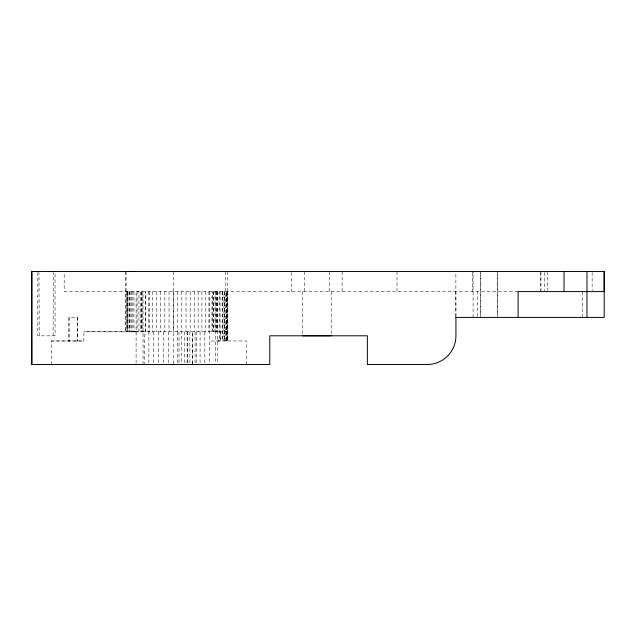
<?xml version="1.0" encoding="UTF-8"?>
<svg xmlns="http://www.w3.org/2000/svg" width="636" height="636" viewBox="0 0 636 636"><rect width="100%" height="100%" fill="white"/><g stroke="black" fill="none" stroke-linecap="round" stroke-linejoin="round"><path stroke-width="0.48" stroke-dasharray="3.18 2.39" d="M37.818 272.486L37.818 335.824L55.038 335.824L55.038 272.486M51.278 364.507L51.301 340.983L83.92 340.976L83.92 331.793L227.783 331.793M141.828 291.598L141.812 331.801L140.62 331.801L140.636 291.59L141.844 291.598L141.828 331.801L144.579 331.793L144.563 363.514M220.644 340.96L220.66 331.801M246.45 364.507L246.45 340.952L209.236 340.96M455.869 316.434L455.869 271.5M473.097 317.428L473.097 271.5M477.684 316.434L477.684 291.59M582.385 317.428L582.385 291.59M217.202 291.59L217.186 331.801L217.782 331.801M217.186 331.801L220.096 331.801M77.584 317.428L77.584 340.976L77.6 317.428L68.974 317.428L68.974 340.976L69.57 340.976M223.944 331.801L226.798 331.793M226.774 340.952L226.774 291.59L226.798 340.952L223.944 340.96L223.967 291.59M132.868 291.59L132.852 331.801L136.128 331.801L83.896 331.793M132.852 331.801L136.04 331.793M215.437 331.801L215.016 331.801L215.032 291.59M75.453 340.976L76.344 340.976M518.086 291.59L64.196 291.59L64.196 271.5M39.225 335.832L38.979 272.486M53.082 335.832L53.329 272.486M51.278 340.983L83.92 340.983M126 291.59L127.836 291.59L127.836 331.801L127.812 291.598M134.888 331.793L136.128 331.801M455.869 291.59L455.933 317.428M143.044 364.507L143.044 291.598M592.14 272.454L592.14 290.636M547.628 271.5L547.628 290.636M544.694 272.454L544.694 290.636M540.966 271.5L540.95 290.636M540.242 272.454L540.242 290.636M472.707 272.454L472.683 291.59M396.983 271.5L396.983 291.59M342.12 271.5L342.12 291.59M331.213 291.59L331.213 334.822M329.488 271.5L329.488 291.59M304.231 271.5L304.231 291.59M302.505 291.59L302.505 334.822M291.598 272.454L291.598 291.59M227.783 271.5L227.768 340.952M227.585 291.59L227.569 340.952M227.394 291.59L227.37 340.952M225.422 271.5L225.406 340.96M224.85 291.59L224.826 340.952M224.452 291.59L224.436 340.952M222.727 291.59L222.711 340.952M222.187 291.59L222.163 340.96M220.096 291.59L220.072 340.96L217.766 340.96L219.261 340.96L219.261 291.59M217.782 291.59L217.766 364.507M216.924 291.59L216.9 331.793M216.614 291.59L216.598 331.801M215.437 291.59L215.421 364.507M213.569 291.59L213.553 331.801M213.299 291.59L213.283 331.793M209.26 291.59L209.236 364.507M208.926 291.59L208.91 331.801M205.523 291.59L205.508 331.801M204.84 331.793L204.824 364.507M201.93 291.59L201.914 331.801M200.094 331.793L200.078 364.507M198.154 291.59L198.138 331.801M196.341 331.793L196.317 364.507M195.085 331.793L195.069 364.507M194.234 291.59L194.211 331.801M190.188 291.59L190.164 331.801M189.87 331.793L189.87 364.507M187.183 331.793L187.183 363.514M187.167 331.793L187.167 364.507M186.038 291.59L186.022 331.801M184.496 331.793L184.48 363.514M181.824 291.59L181.753 364.507M179.05 331.793L179.034 363.514M177.683 331.793L177.659 364.507M177.571 291.59L177.555 331.801M173.58 271.5L173.556 364.507M173.31 291.59L173.286 331.801M169.057 291.59L169.041 331.801M168.389 331.793L168.373 364.507M164.851 291.59L164.827 331.801M163.269 331.793L163.253 364.507M160.717 291.59L160.701 331.801M158.269 331.793L158.253 364.507M156.687 291.59L156.663 331.801M153.451 331.793L153.451 364.507M152.783 291.59L152.759 331.801M149.031 291.59L149.031 331.801M149.007 291.59L149.007 331.801M148.872 331.793L148.848 364.507M142.082 291.59L142.066 331.801M138.918 331.801L138.942 291.59L136.104 291.598L136.104 364.507M137.082 291.59L137.066 331.801M133.958 291.59L133.942 331.801M131.302 291.59L131.286 331.801M130.126 291.59L130.11 331.801M129.148 291.59L129.148 331.801M129.132 291.59L129.132 331.801M127.518 291.59L127.494 331.801M126.429 291.59L126.413 331.801M126.015 271.5L125.88 331.801L125.88 271.5M68.99 317.428L68.99 340.976M480.244 272.478L480.236 317.428L480.244 272.478M497.463 272.478L497.463 317.428L497.463 272.478M226.408 340.952L226.408 291.59L226.392 340.952M212.098 331.801L212.098 291.59L212.082 331.801M192.477 364.507L192.477 331.793L192.454 364.507M145.453 331.801L145.453 291.59L145.437 331.801"/><path stroke-width="0.95" d="M455.933 317.428L455.933 335.792A28.707 28.707 0 0 1 427.233 364.5L367.362 364.507L367.362 335.8L269.767 335.8L269.767 364.507L31.8 364.507L31.8 271.5L604.2 271.5L604.2 291.59L518.086 291.59L518.086 317.428M586.98 317.428L586.98 271.5M604.2 271.5L604.2 317.428L455.869 317.428M128.154 271.5L127.518 271.5L133.958 271.5M215.016 364.507L215.437 364.507M143.028 364.507L144.587 364.507M52.645 271.5L53.973 271.5M302.505 335.808L331.213 335.808M136.104 364.507L138.942 364.507M50.141 271.5L50.578 271.5M564.029 271.5L564.029 291.59M31.8 271.5L31.8 364.5"/></g></svg>
